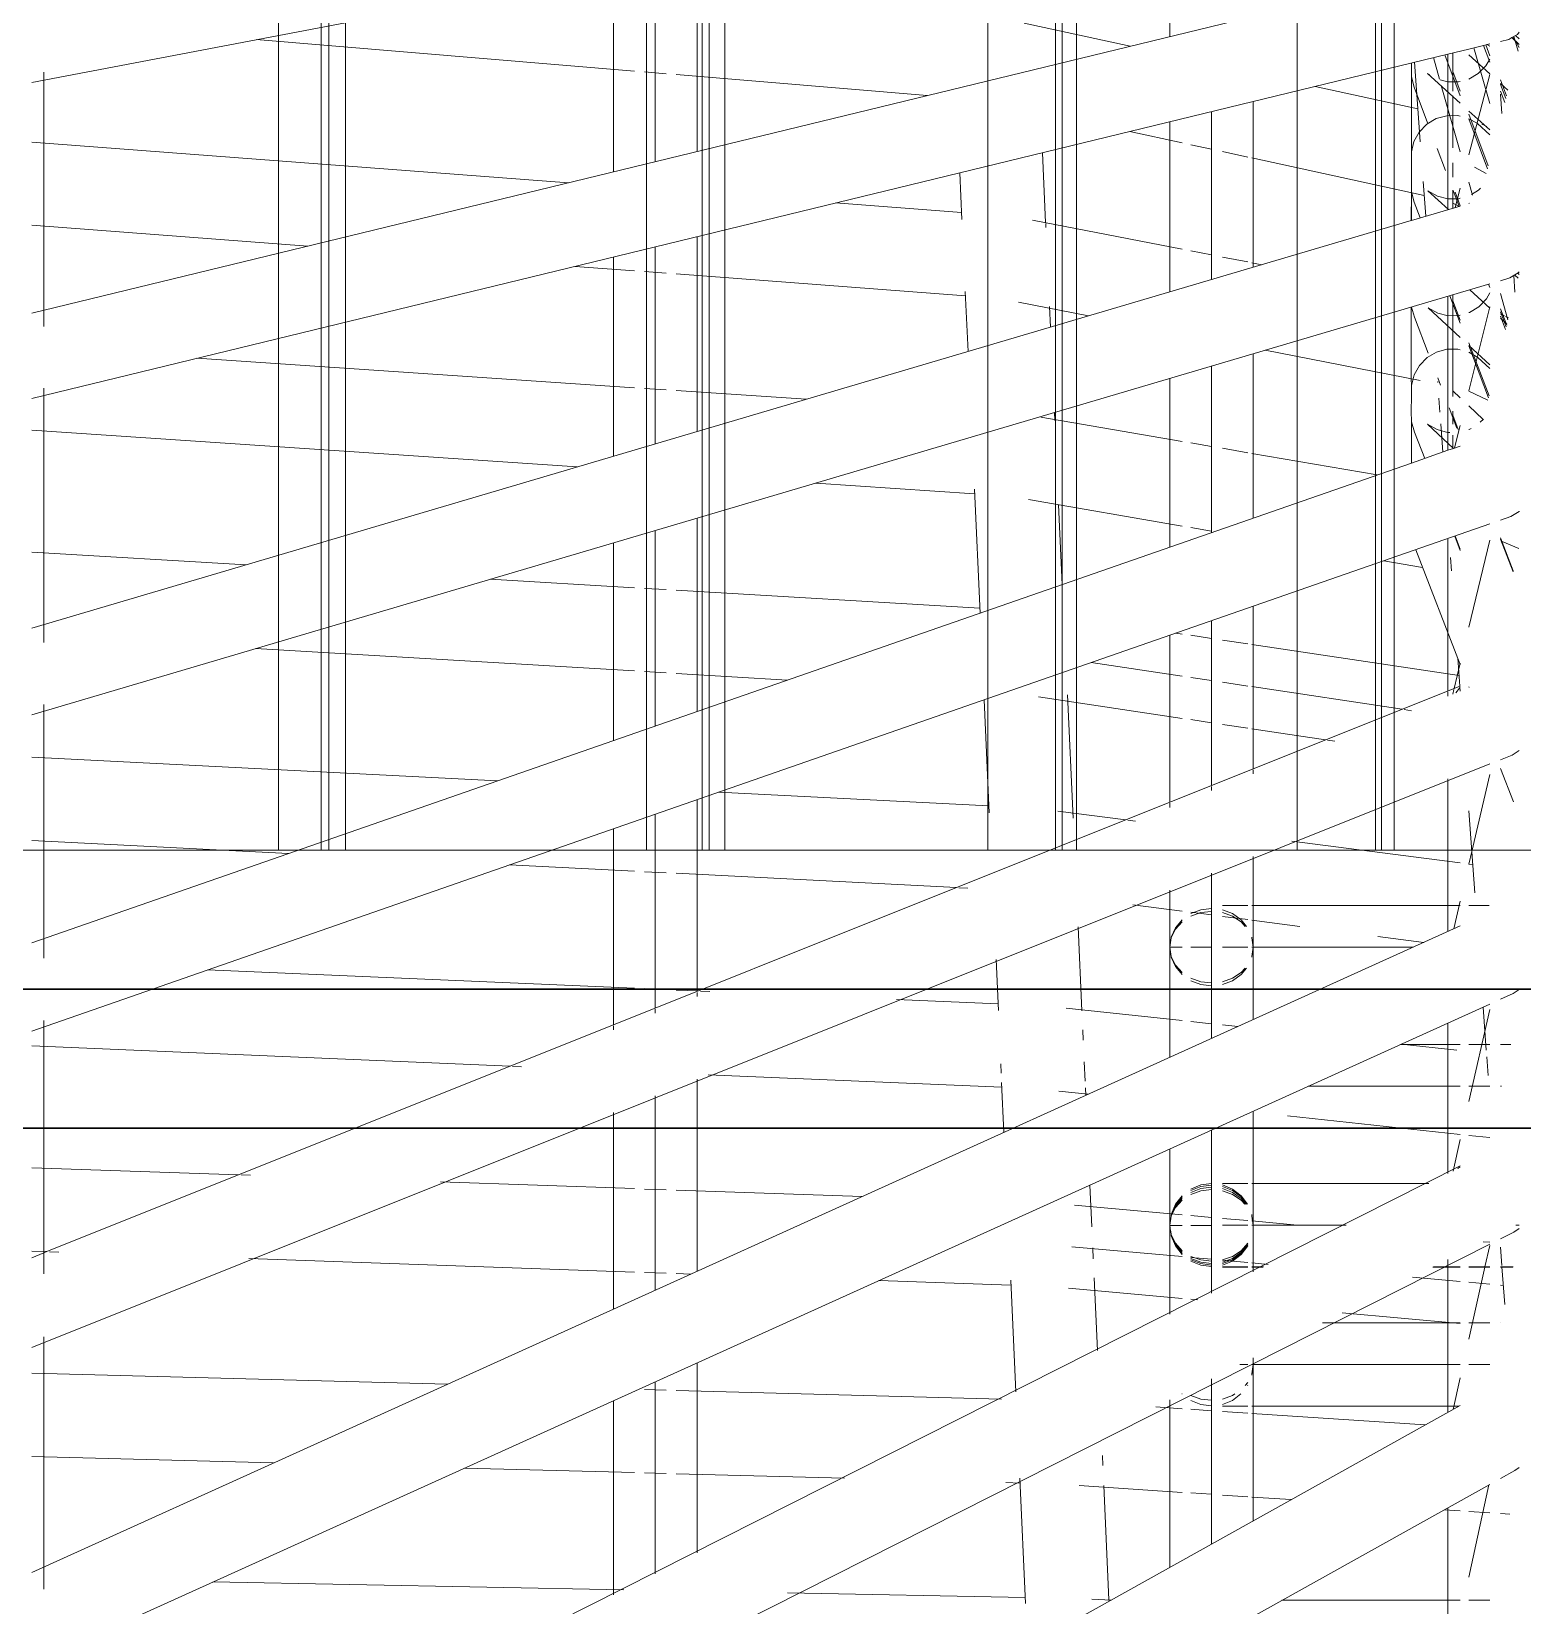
# Model space of a CAD drawing. Header units: millimetres. Extents: x 886808 to 1650903, y -1008069 to 230892.
# Drawn here: x 1049547 to 1050083, y -407954 to -407388 of the extents above; entities that cross this region are included whole.
import ezdxf

# ---------------------------------------------------------------- set-up
doc = ezdxf.new("R2010")
doc.units = ezdxf.units.MM
doc.linetypes.add('CENTER', pattern=[2, 1.25, -0.25, 0.25, -0.25])
doc.layers.get('0').update_dxf_attribs({"lineweight": 0})
for name, color, linetype, lineweight in [('0.NETMANHNHAT-0.05', 251, 'Continuous', 0), ('8l NET TO', 8, 'Continuous', 9), ('A-Wall', 113, 'Continuous', 30), ('A_Dim', 8, 'Continuous', 5)]:
    doc.layers.add(name, color=color, linetype=linetype, lineweight=lineweight)

# ---------------------------------------------------------------- blocks, each defined once
blk = doc.blocks.new('A$C14C457CE')
for p, q in [((8875.8, 2075.93), (9371.71, 2170.51)), ((8875.8, 1993), (9389.39, 2117.84)), ((9100, 2118.83), (9100, 2047.49)), ((9115, 2121.7), (9115, 2051.14)), ((9085, 2115.97), (9085, 2043.85)), ((9285, 2115.11), (9285, 2092.46)), ((9270.72, 2088.99), (9232.57, 2097.28)), ((9409.93, 2093.27), (9410.61, 2094)), ((9092.5, 2080.07), (8956.52, 2091.47)), ((9385, 2086.16), (9392.5, 2087.98)), ((9392.5, 2087.98), (9397.79, 2089.27)), ((9394.3, 2088.42), (9400, 2068.38)), ((9397.79, 2089.27), (9400, 2089.81)), ((9397.79, 2089.27), (9400, 2083.32)), ((9398.55, 2089.46), (9400, 2085.59)), ((9400, 2088.98), (9399.02, 2089.57)), ((9403.88, 2090.75), (9406.86, 2091.47)), ((9406.86, 2091.47), (9407.9, 2092.09)), ((9407.9, 2092.09), (9408.47, 2092.42)), ((9410.61, 2089.64), (9407.9, 2092.09)), ((9408.47, 2092.42), (9409.28, 2092.89)), ((9410.53, 2088.56), (9408.47, 2092.42)), ((9408.67, 2092.53), (9410.18, 2087.21)), ((9409.28, 2092.89), (9409.93, 2093.27)), ((9410.61, 2091.7), (9409.28, 2092.89)), ((8875.8, 1962.39), (9385, 2086.16)), ((9371.85, 2081.86), (9371.85, 2082.97)), ((9374.78, 2058.27), (9372.97, 2083.24)), ((9379.77, 2084.89), (9381.98, 2077.1)), ((9383.88, 2085.89), (9389.39, 2071.15)), ((9385, 2064.03), (9385, 2086.16)), ((9386.71, 2086.58), (9386.71, 2079.91)), ((9386.71, 2086.58), (9386.71, 2072.81)), ((9400, 2079.07), (9392.5, 2085.87)), ((9398.66, 2081.94), (9400, 2084.3)), ((8880.19, 1988.19), (8880.19, 2079.7)), ((9103.88, 2079.12), (9096.12, 2079.77)), ((9197.74, 2071.25), (9107.5, 2078.82)), ((9371.83, 2077.99), (9371.85, 2081.86)), ((9371.83, 2077.99), (9372.82, 2074.25)), ((9371.85, 2077.91), (9371.84, 2067.02)), ((9377.64, 2079.15), (9378.43, 2078.7)), ((9389.39, 2068.51), (9377.64, 2079.15)), ((9382.23, 2076.87), (9384.83, 2076.17)), ((9386.71, 2079.91), (9389.39, 2072.8)), ((9400, 2078.83), (9392.5, 2049.92)), ((9392.52, 2077.19), (9395.9, 2079.16)), ((9395.9, 2079.16), (9398.66, 2081.94)), ((9403.88, 2076.87), (9406.03, 2071.19)), ((9374.18, 2066.51), (9337.21, 2074.55)), ((9372.82, 2074.25), (9377.64, 2061.47)), ((9382.6, 2074.92), (9389.39, 2051.03)), ((9384.83, 2076.17), (9388.75, 2076.17)), ((9386.71, 2071.2), (9386.71, 2052.43)), ((9388.75, 2076.17), (9389.39, 2076.35)), ((9406.54, 2073.15), (9403.88, 2075.56)), ((9403.88, 2075.22), (9405.77, 2070.19)), ((9403.88, 2072.85), (9405.4, 2068.76)), ((9404.38, 2064.86), (9403.88, 2071.77)), ((9300, 2065.5), (9300, 2005.13)), ((9300, 2065.5), (9300, 2005.13)), ((9315, 2009.56), (9315, 2069.15)), ((9371.84, 2067.02), (9371.85, 2051.08)), ((9400, 2058.9), (9392.5, 2065.7)), ((9285, 2000.7), (9285, 2061.85)), ((9377.4, 2060.97), (9374.67, 2058.16)), ((9380.76, 2062.97), (9377.4, 2060.97)), ((9384.53, 2064.03), (9380.76, 2062.97)), ((9388.44, 2064.07), (9384.53, 2064.03)), ((9384.98, 2034.15), (9385, 2064.03)), ((9389.39, 2063.82), (9388.44, 2064.07)), ((9392.5, 2064.57), (9399.5, 2046.02)), ((9395.45, 2061.28), (9392.5, 2062.94)), ((9392.5, 2062.85), (9399.21, 2044.92)), ((9395.66, 2061.16), (9395.45, 2061.28)), ((9400, 2057.18), (9395.66, 2061.16)), ((9398.04, 2060.62), (9397.14, 2061)), ((9398.91, 2060.15), (9398.04, 2060.62)), ((9068.75, 2039.9), (8875.8, 2054.46)), ((9289.39, 2054.27), (9270.6, 2058.35)), ((9371.83, 2051), (9372.77, 2054.74)), ((9374.67, 2058.16), (9372.77, 2054.74)), ((9375.05, 2054.61), (9374.8, 2058.05)), ((9240.34, 2025.57), (9239.19, 2050.72)), ((9300, 2051.96), (9292.5, 2053.59)), ((9312.99, 2049.14), (9303.88, 2051.12)), ((9376.45, 2035.35), (9314.49, 2048.82)), ((9371.83, 2051), (9371.83, 2050.91)), ((9371.83, 2050.91), (9371.87, 2046.99)), ((9371.85, 2050.89), (9371.85, 2048.94)), ((9381.12, 2052.25), (9384.11, 2044.33)), ((9210.26, 2026.74), (9209.49, 2043.5)), ((9371.83, 2040.5), (9371.87, 2046.99)), ((9386.71, 2047.12), (9386.71, 2041.95)), ((9386.71, 2047.12), (9386.71, 2041.95)), ((9398.77, 2043.22), (9394.54, 2045.49)), ((9371.83, 2040.5), (9371.85, 2036.63)), ((9376.99, 2027.88), (9376.09, 2040.31)), ((9377.76, 2037.06), (9381.18, 2035.13)), ((9385.15, 2030.29), (9377.76, 2037.06)), ((9386.71, 2037.26), (9386.71, 2030.75)), ((9386.82, 2037.16), (9388.98, 2031.42)), ((9389.39, 2037.95), (9387.59, 2031.01)), ((9392.5, 2040.11), (9393.84, 2035.41)), ((9393.48, 2035.74), (9396.02, 2037.25)), ((9396.02, 2037.25), (9396.7, 2037.95)), ((9210.14, 2029.22), (9164.83, 2032.64)), ((9371.81, 2026.35), (9371.82, 2036.36)), ((9371.82, 2036.36), (9371.87, 2036.56)), ((9371.82, 2036.36), (9371.87, 2026.36)), ((9371.85, 2036.63), (9372.88, 2032.9)), ((9371.87, 2026.36), (9389.39, 2031.54)), ((9372.88, 2032.9), (9375.02, 2027.29)), ((9381.18, 2035.13), (9384.98, 2034.15)), ((9384.98, 2034.15), (9387.94, 2034.18)), ((9385, 2030.42), (9384.98, 2034.15)), ((9389.05, 2031.44), (9386.61, 2032.75)), ((9387.56, 2036.48), (9389.39, 2031.65)), ((9387.94, 2034.18), (9388.42, 2034.19)), ((9388.42, 2034.19), (9388.89, 2034.19)), ((9388.89, 2034.19), (9389.39, 2034.33)), ((9392.5, 2032.46), (9392.74, 2032.53)), ((8875.8, 1879.81), (9371.81, 2026.35)), ((9289.39, 2016.02), (9235.59, 2026.49)), ((9371.81, 2026.35), (9371.87, 2026.36)), ((9385, 2030.24), (9385, 2030.42)), ((8975.07, 2017.13), (8875.8, 2024.62)), ((9115, 2020.53), (9115, 1950.48)), ((9240.42, 2023.82), (9240.36, 2025.21)), ((9100, 2016.88), (9100, 1946.04)), ((9300, 2013.96), (9292.5, 2015.42)), ((9092.5, 2008.26), (9071.15, 2009.87)), ((9085, 2013.24), (9085, 1941.61)), ((9312.99, 2011.43), (9303.88, 2013.21)), ((9318.02, 2010.45), (9314.49, 2011.14)), ((8875.8, 1848.68), (9400, 2003.55)), ((9103.88, 2007.4), (9096.12, 2007.99)), ((9211.52, 1999.27), (9107.5, 2007.13)), ((9399.55, 2003.41), (9400, 2002.22)), ((9403.88, 2004.69), (9407.26, 2005.69)), ((9407.26, 2005.69), (9410.26, 2007.51)), ((9409.05, 2000.61), (9408.62, 2006.52)), ((9410.28, 2005.57), (9409.01, 2006.75)), ((9410.61, 2006.93), (9410.09, 2007.41)), ((9410.26, 2007.51), (9410.61, 2007.91)), ((9212.44, 1979.26), (9211.45, 2000.85)), ((9385, 1943.74), (9385, 1999.12)), ((9385.66, 1999.31), (9389.39, 1989.48)), ((9386.71, 1999.62), (9386.71, 1963.03)), ((9386.71, 1999.62), (9386.71, 1997.51)), ((9386.71, 1997.51), (9389.39, 1990.5)), ((9400, 1994.78), (9392.83, 2001.43)), ((9396.12, 1995.33), (9398.82, 1998.16)), ((9398.82, 1998.16), (9400, 2000.32)), ((9403.88, 2000.09), (9406.57, 1990.64)), ((9255.7, 1992.04), (9230.53, 1996.94)), ((9242.07, 1988.02), (9241.73, 1995.45)), ((9371.8, 1969.45), (9371.8, 1995.21)), ((9371.88, 1995.24), (9372.94, 1991.57)), ((9377.86, 1994.98), (9381.3, 1993.08)), ((9389.39, 1984.29), (9377.86, 1994.98)), ((9381.3, 1993.08), (9385.11, 1992.13)), ((9385.11, 1992.13), (9389.02, 1992.21)), ((9389.02, 1992.21), (9389.39, 1992.32)), ((9400, 1995.32), (9392.5, 1965.13)), ((9392.5, 1993.22), (9392.78, 1993.3)), ((9392.78, 1993.3), (9396.12, 1995.33)), ((9403.88, 1994.57), (9406.1, 1988.76)), ((9403.88, 1993.55), (9405.95, 1988.13)), ((9405.26, 1992.04), (9403.88, 1992.69)), ((9403.88, 1991.94), (9405.7, 1987.13)), ((9406.74, 1991.34), (9405.71, 1991.82)), ((9372.94, 1991.57), (9377.86, 1978.71)), ((9406.17, 1989.05), (9403.88, 1991.18)), ((9392.5, 1982.39), (9399.79, 1963.35)), ((9400, 1974.44), (9392.5, 1981.4)), ((9392.5, 1981.31), (9399.61, 1962.62)), ((9092.5, 1966.24), (8935.17, 1976.82)), ((9315, 1919.39), (9315, 1978.44)), ((9374.94, 1968.84), (9319.22, 1979.68)), ((9377.49, 1977.04), (9374.74, 1974.25)), ((9380.86, 1979.02), (9377.49, 1977.04)), ((9384.64, 1980.05), (9380.86, 1979.02)), ((9385, 1980.05), (9384.64, 1980.05)), ((9388.55, 1980.06), (9385, 1980.05)), ((9389.39, 1979.84), (9388.55, 1980.06)), ((9395.75, 1977.09), (9392.5, 1978.96)), ((9400, 1973.11), (9395.75, 1977.09)), ((9285, 1908.96), (9285, 1969.57)), ((9300, 1974), (9300, 1914.18)), ((9300, 1974), (9300, 1914.18)), ((9371.82, 1967.04), (9371.8, 1969.45)), ((9372.81, 1970.84), (9371.82, 1967.04)), ((9374.74, 1974.25), (9372.81, 1970.84)), ((9381.3, 1969.74), (9382.28, 1967.18)), ((8880.19, 1874.69), (8880.19, 1966.05)), ((9103.88, 1965.48), (9096.12, 1966)), ((9154.3, 1962.09), (9107.5, 1965.23)), ((9371.82, 1967.04), (9371.85, 1963.1)), ((9381.33, 1968.08), (9381.3, 1968.45)), ((9389.39, 1962.59), (9386.71, 1965.11)), ((9386.71, 1965.11), (9386.71, 1963.03)), ((9399.38, 1961.71), (9392.5, 1964.97)), ((9371.8, 1957.82), (9371.85, 1963.1)), ((9371.8, 1957.82), (9371.89, 1953.96)), ((9382.1, 1957.4), (9381.74, 1962.47)), ((9385.4, 1959.03), (9388.22, 1951.66)), ((9386.71, 1957.81), (9386.71, 1956.31)), ((9386.71, 1957.81), (9386.71, 1953.08)), ((9397.67, 1954.83), (9392.5, 1959.68)), ((9289.39, 1946.95), (9238.61, 1955.69)), ((9243.61, 1954.46), (9243.48, 1957.31)), ((9371.89, 1953.96), (9371.82, 1939.16)), ((9371.89, 1953.96), (9371.85, 1939.17)), ((9371.89, 1953.96), (9372.99, 1950.25)), ((9377.67, 1953.13), (9381.08, 1951.17)), ((9386.96, 1944.42), (9377.67, 1953.13)), ((9383.14, 1943.09), (9382.41, 1953.21)), ((9386.71, 1956.31), (9388.66, 1951.25)), ((9389.39, 1952.63), (9387.39, 1944.57)), ((9396.55, 1953.8), (9397.71, 1954.98)), ((9071.91, 1937.74), (8875.8, 1950.93)), ((9372.99, 1950.25), (9376.63, 1940.83)), ((9381.08, 1951.17), (9384.87, 1950.16)), ((9384.87, 1950.16), (9385.65, 1950.16)), ((9386.71, 1949.17), (9386.71, 1944.33)), ((9392.5, 1951.18), (9392.56, 1951.2)), ((9392.56, 1951.2), (9393.3, 1951.63)), ((9300, 1945.12), (9292.5, 1946.41)), ((9312.99, 1942.88), (9303.88, 1944.45)), ((9359.5, 1934.87), (9314.49, 1942.62)), ((9371.85, 1939.17), (9385, 1943.74)), ((9385, 1943.74), (9386.96, 1944.42)), ((9386.96, 1944.42), (9389.39, 1945.27)), ((8875.8, 1766.64), (9371.82, 1939.16)), ((9371.82, 1939.16), (9371.85, 1939.17)), ((9214.79, 1928.14), (9157.73, 1931.97)), ((9216.77, 1885.23), (9214.72, 1929.77)), ((9289.39, 1916.52), (9234.19, 1926.03)), ((9246.33, 1895.51), (9245.01, 1924.17)), ((9115, 1919.35), (9115, 1849.83)), ((9403.88, 1918.62), (9407.65, 1919.93)), ((9407.65, 1919.93), (9410.56, 1921.76)), ((9410.56, 1921.76), (9410.61, 1921.81)), ((8875.8, 1734.96), (9400, 1917.27)), ((9100, 1914.92), (9100, 1844.62)), ((9300, 1914.7), (9292.5, 1915.99)), ((9387.4, 1912.88), (9389.39, 1907.7)), ((9387.55, 1912.94), (9389.39, 1908.19)), ((8952.86, 1902.57), (8875.8, 1907.12)), ((9085, 1910.49), (9085, 1839.4)), ((9373.39, 1908.01), (9389.39, 1866.73)), ((9385, 1857.25), (9385, 1912.05)), ((9400, 1911.41), (9392.5, 1880.14)), ((9403.88, 1912.29), (9408.49, 1900.4)), ((9403.88, 1911.76), (9408.4, 1900.03)), ((9410.42, 1908.46), (9404.51, 1910.91)), ((9375.86, 1901.63), (9361.93, 1904.03)), ((9386.24, 1900.42), (9385.9, 1905.15)), ((9092.5, 1894.33), (9040.67, 1897.39)), ((9103.88, 1893.66), (9096.12, 1894.11)), ((9216.68, 1887), (9107.5, 1893.44)), ((9315, 1829.24), (9315, 1887.7)), ((9300, 1882.49), (9300, 1823.24)), ((9300, 1882.49), (9300, 1823.24)), ((9285, 1817.24), (9285, 1877.27)), ((9289.39, 1877.7), (9287.2, 1878.03)), ((9300, 1876.11), (9292.5, 1877.24)), ((9312.99, 1874.16), (9303.88, 1875.53)), ((9388.97, 1862.73), (9314.49, 1873.93)), ((9092.5, 1864.42), (8956.29, 1872.46)), ((9289.39, 1862.54), (9256.76, 1867.45)), ((9389.25, 1858.95), (9388.52, 1868.98)), ((9103.88, 1863.74), (9096.12, 1864.2)), ((9147.58, 1861.16), (9107.5, 1863.53)), ((9300, 1860.95), (9292.5, 1862.08)), ((9389.39, 1867.19), (9387.22, 1858.14)), ((8881.28, 1655.69), (9389.25, 1858.95)), ((9312.99, 1858.99), (9303.88, 1860.36)), ((9368.49, 1850.65), (9314.49, 1858.77)), ((9385, 1855.41), (9385, 1856.87)), ((9387.12, 1857.72), (9386.73, 1856.1)), ((9389.15, 1858.2), (9387.81, 1856.54)), ((9389.39, 1858.36), (9389.15, 1858.2)), ((9389.25, 1858.95), (9389.39, 1859.01)), ((9389.38, 1857.16), (9389.28, 1858.58)), ((9392.5, 1858.72), (9392.6, 1858.45)), ((8880.19, 1761.2), (8880.19, 1852.39)), ((9220.07, 1813.45), (9218.2, 1854.04)), ((9289.39, 1847.38), (9237.83, 1855.14)), ((9250.19, 1811.54), (9248.15, 1855.85)), ((9371.84, 1850.14), (9369.19, 1850.54)), ((9300, 1845.79), (9292.5, 1846.91)), ((9312.99, 1843.83), (9303.88, 1845.2)), ((9340.95, 1839.63), (9314.49, 1843.61)), ((9344.3, 1839.12), (9341.65, 1839.52)), ((9043.24, 1824.88), (8875.8, 1833.4)), ((9403.88, 1832.52), (9408.02, 1834.18)), ((9408.02, 1834.18), (9410.61, 1835.86)), ((8875.8, 1621.21), (9400, 1830.97)), ((9315, 1827.4), (9315, 1828.86)), ((9403.88, 1829.37), (9408.52, 1817.41)), ((9300, 1822.86), (9300, 1821.4)), ((9300, 1822.86), (9300, 1821.4)), ((9385, 1770.79), (9385, 1825.68)), ((9400, 1827.17), (9393.56, 1799.53)), ((9115, 1818.15), (9115, 1749.21)), ((9219.96, 1815.88), (9122.72, 1820.83)), ((9285, 1815.39), (9285, 1816.85)), ((9100, 1812.93), (9100, 1743.21)), ((9269.19, 1810.91), (9244.68, 1814.07)), ((9272.67, 1810.46), (9269.92, 1810.82)), ((9394.64, 1784.61), (9392.5, 1814.14)), ((9085, 1807.71), (9085, 1737.21)), ((8968.15, 1798.76), (8875.8, 1803.46)), ((9389.39, 1795.41), (9328.86, 1803.22)), ((9393.56, 1799.53), (9392.5, 1795.01)), ((9092.5, 1792.43), (9047.63, 1794.72)), ((9315, 1774.77), (9315, 1797.67)), ((9393.9, 1794.83), (9392.5, 1795.01)), ((9392.5, 1795.01), (9392.5, 1794.98)), ((9103.88, 1791.85), (9096.12, 1792.25)), ((9208.28, 1786.54), (9107.5, 1791.67)), ((9300, 1791.67), (9300, 1732.32)), ((9300, 1791.67), (9300, 1732.32)), ((9212.36, 1786.33), (9209.13, 1786.49)), ((9285, 1778.63), (9285, 1785.67)), ((9289.39, 1778.07), (9271.71, 1780.35)), ((9285, 1765.11), (9285, 1778.63)), ((9292.5, 1777.17), (9296.12, 1778.56)), ((9300, 1776.7), (9292.5, 1777.67)), ((9292.5, 1776.25), (9296.12, 1777.53)), ((9296.12, 1778.56), (9300, 1779.04)), ((9296.12, 1777.53), (9300, 1777.97)), ((9300, 1780.11), (9300, 1779.04)), ((9300, 1779.04), (9300, 1777.97)), ((9300, 1777.97), (9300, 1776.7)), ((9303.88, 1780.11), (9312.99, 1780.11)), ((9303.88, 1778.56), (9307.5, 1777.17)), ((9303.88, 1777.53), (9307.5, 1776.25)), ((9307.5, 1777.17), (9310.61, 1774.96)), ((9314.49, 1780.11), (9389.39, 1780.11)), ((9389.39, 1781.64), (9387.09, 1771.73)), ((9392.5, 1780.11), (9399.83, 1780.11)), ((8875.8, 1540.37), (9389.39, 1772.77)), ((9253.38, 1742.21), (9251.99, 1772.46)), ((9285.51, 1768.72), (9287.01, 1772.07)), ((9285.51, 1768.44), (9287.01, 1771.54)), ((9287.01, 1772.07), (9289.39, 1774.96)), ((9287.01, 1771.54), (9289.39, 1774.21)), ((9300, 1765.11), (9300, 1776.7)), ((9312.99, 1775.03), (9303.88, 1776.2)), ((9307.5, 1776.25), (9310.61, 1774.21)), ((9310.61, 1774.96), (9312.55, 1772.61)), ((9310.61, 1774.21), (9312.03, 1772.61)), ((9331.72, 1772.61), (9314.49, 1774.83)), ((9315, 1774.77), (9315, 1765.11)), ((9285, 1765.11), (9285.51, 1768.44)), ((9285.51, 1768.44), (9285.51, 1768.72)), ((9314.49, 1768.72), (9314.49, 1768.44)), ((9314.49, 1768.44), (9315, 1765.11)), ((9376.32, 1766.86), (9359.77, 1768.99)), ((9223.34, 1742.37), (9222.5, 1760.66)), ((9285.51, 1761.78), (9285, 1765.11)), ((9285, 1739.23), (9285, 1765.11)), ((9285, 1765.11), (9289.39, 1765.11)), ((9287.01, 1758.68), (9285.51, 1761.78)), ((9285.51, 1761.51), (9285.51, 1761.78)), ((9287.01, 1758.15), (9285.51, 1761.51)), ((9300, 1765.11), (9292.5, 1765.11)), ((9300, 1752.25), (9300, 1765.11)), ((9303.88, 1765.11), (9312.99, 1765.11)), ((9303.88, 1765.11), (9312.99, 1765.11)), ((9315, 1765.11), (9314.49, 1765.11)), ((9315, 1765.11), (9314.49, 1761.78)), ((9314.49, 1765.11), (9372.46, 1765.11)), ((9314.49, 1761.78), (9314.49, 1761.51)), ((9315, 1765.11), (9315, 1750.11)), ((9092.5, 1750.36), (8939, 1756.94)), ((9289.39, 1756.02), (9287.01, 1758.68)), ((9289.39, 1755.26), (9287.01, 1758.15)), ((9310.61, 1756.02), (9307.5, 1753.97)), ((9310.61, 1755.26), (9307.5, 1753.05)), ((9312.03, 1757.61), (9310.61, 1756.02)), ((9312.55, 1757.61), (9310.61, 1755.26)), ((9103.88, 1749.87), (9096.12, 1750.21)), ((9115.42, 1749.38), (9107.5, 1749.72)), ((9115, 1748.83), (9115, 1747.37)), ((9119.58, 1749.2), (9116.28, 1749.34)), ((9296.12, 1752.69), (9292.5, 1753.97)), ((9296.12, 1751.66), (9292.5, 1753.05)), ((9300, 1752.25), (9296.12, 1752.69)), ((9300, 1751.18), (9296.12, 1751.66)), ((9300, 1752.25), (9300, 1751.18)), ((9300, 1750.11), (9300, 1751.18)), ((9307.5, 1753.97), (9303.88, 1752.69)), ((9307.5, 1753.05), (9303.88, 1751.66)), ((9303.88, 1750.11), (9312.99, 1750.11)), ((9314.49, 1750.11), (9339.31, 1750.11)), ((9315, 1739.11), (9315, 1750.11)), ((9403.88, 1746.4), (9408.38, 1748.44)), ((9408.38, 1748.44), (9410.61, 1749.95)), ((8875.8, 1507.45), (9400, 1744.65)), ((9100, 1742.83), (9100, 1741.37)), ((9223.23, 1744.76), (9186.69, 1746.33)), ((9289.39, 1738.75), (9247.73, 1743.25)), ((9398.74, 1728.1), (9397.62, 1743.57)), ((8880.19, 1647.73), (8880.19, 1738.72)), ((9285, 1725.54), (9285, 1739.23)), ((9300, 1737.61), (9292.5, 1738.42)), ((9309.43, 1736.59), (9303.88, 1737.19)), ((9385, 1683.71), (9385, 1737.86)), ((9400, 1742.66), (9392.5, 1709.66)), ((9085, 1736.82), (9085, 1735.37)), ((9253.86, 1731.73), (9253.69, 1735.35)), ((9047.79, 1722.32), (8875.8, 1729.69)), ((9367.87, 1730.11), (9389.39, 1730.11)), ((9388.14, 1728.1), (9368.19, 1730.25)), ((9392.5, 1730.11), (9400, 1730.11)), ((9403.88, 1730.11), (9407.6, 1730.11)), ((9051.95, 1722.14), (9048.66, 1722.28)), ((9224.37, 1719.88), (9224.22, 1723.15)), ((9254.54, 1717), (9254.22, 1723.89)), ((9399.41, 1718.99), (9398.92, 1725.72)), ((9115, 1717.64), (9115, 1648.61)), ((9224.61, 1714.75), (9119.06, 1719.27)), ((9225.35, 1698.55), (9224.53, 1716.49)), ((9254.77, 1711.86), (9254.65, 1714.52)), ((9334.72, 1715.11), (9389.39, 1715.11)), ((9392.5, 1715.11), (9400, 1715.11)), ((9403.88, 1715.11), (9404.19, 1715.11)), ((9100, 1711.64), (9100, 1641.82)), ((9255.6, 1712.23), (9245.1, 1713.36)), ((9085, 1705.64), (9085, 1635.04)), ((9315, 1648.37), (9315, 1706.19)), ((9389.39, 1697.8), (9327.24, 1704.5)), ((9300, 1699.4), (9300, 1640.8)), ((9300, 1699.4), (9300, 1665.11)), ((9303.88, 1700.11), (9312.99, 1700.11)), ((9314.49, 1700.11), (9389.39, 1700.11)), ((9392.5, 1700.11), (9400, 1700.11)), ((9285, 1669.33), (9285, 1692.61)), ((9389.39, 1695.99), (9386.81, 1684.63)), ((9400, 1696.66), (9392.5, 1697.46)), ((8875.8, 1427.27), (9389.39, 1686.56)), ((8950.18, 1683.26), (8875.8, 1685.85)), ((8954.42, 1683.11), (8951.06, 1683.23)), ((9092.5, 1678.31), (9022.77, 1680.73)), ((9388.62, 1685.65), (9388.49, 1685.47)), ((9389.39, 1686.19), (9388.62, 1685.65)), ((9103.88, 1677.91), (9096.12, 1678.18)), ((9174.33, 1675.46), (9107.5, 1677.78)), ((9256.95, 1664.55), (9256.26, 1679.6)), ((9287.01, 1672.68), (9289.39, 1675.77)), ((9287.01, 1672.4), (9289.39, 1675.37)), ((9292.5, 1678.14), (9296.12, 1679.63)), ((9292.5, 1677.65), (9296.12, 1679.09)), ((9292.5, 1676.96), (9296.12, 1678.32)), ((9292.5, 1676.25), (9296.12, 1677.53)), ((9296.12, 1679.63), (9300, 1680.14)), ((9296.12, 1679.09), (9300, 1679.58)), ((9296.12, 1678.32), (9300, 1678.79)), ((9296.12, 1677.53), (9300, 1677.97)), ((9300, 1680.22), (9300, 1680.14)), ((9300, 1680.14), (9300, 1679.58)), ((9300, 1679.58), (9300, 1678.79)), ((9300, 1677.97), (9300, 1678.79)), ((9300, 1667.99), (9300, 1677.97)), ((9312.99, 1680.22), (9303.88, 1680.22)), ((9303.88, 1680.11), (9312.99, 1680.11)), ((9303.88, 1679.63), (9307.5, 1678.14)), ((9303.88, 1679.09), (9307.5, 1677.65)), ((9303.88, 1678.32), (9307.5, 1676.96)), ((9303.88, 1677.53), (9307.5, 1676.25)), ((9307.5, 1678.14), (9310.61, 1675.77)), ((9307.5, 1677.65), (9310.61, 1675.37)), ((9307.5, 1676.96), (9310.61, 1674.78)), ((9307.5, 1676.25), (9310.61, 1674.21)), ((9310.61, 1675.77), (9312.96, 1672.72)), ((9310.61, 1675.37), (9312.73, 1672.72)), ((9378.08, 1680.22), (9314.49, 1680.22)), ((9314.49, 1680.11), (9377.87, 1680.11)), ((9289.39, 1668.94), (9250.66, 1672.41)), ((9285, 1665.22), (9285, 1669.33)), ((9285.51, 1668.93), (9287.01, 1672.4)), ((9285.51, 1668.65), (9287.01, 1671.95)), ((9285.51, 1668.44), (9287.01, 1671.54)), ((9285.51, 1669.08), (9285.59, 1669.28)), ((9285.59, 1669.28), (9287.01, 1672.68)), ((9287.01, 1671.95), (9289.39, 1674.78)), ((9287.01, 1671.54), (9289.39, 1674.21)), ((9310.61, 1674.78), (9312.34, 1672.72)), ((9310.61, 1674.21), (9311.94, 1672.72)), ((9285, 1665.22), (9285.51, 1668.44)), ((9285.01, 1665.16), (9285, 1665.22)), ((9285, 1665.11), (9285.01, 1665.16)), ((9285, 1665.11), (9285, 1639.22)), ((9285, 1665.11), (9289.39, 1665.11)), ((9285.14, 1664.19), (9285, 1665.11)), ((9285.17, 1663.93), (9285.14, 1664.19)), ((9285.31, 1662.96), (9285.17, 1663.93)), ((9285.51, 1668.93), (9285.51, 1669.08)), ((9285.51, 1668.65), (9285.51, 1668.93)), ((9285.51, 1668.44), (9285.51, 1668.65)), ((9300, 1667.99), (9292.5, 1668.66)), ((9300, 1665.11), (9292.5, 1665.11)), ((9300, 1667.99), (9300, 1665.11)), ((9300, 1665.22), (9300, 1640.8)), ((9300, 1652.25), (9300, 1665.11)), ((9300, 1665.11), (9300, 1640.8)), ((9312.99, 1666.82), (9303.88, 1667.64)), ((9312.99, 1665.22), (9303.88, 1665.22)), ((9314.49, 1668.44), (9314.49, 1669.08)), ((9314.49, 1668.44), (9315, 1665.22)), ((9330.9, 1665.22), (9314.49, 1666.69)), ((9348.37, 1665.22), (9314.49, 1665.22)), ((9408.72, 1662.71), (9410.61, 1664.03)), ((9410.61, 1665.22), (9409.44, 1665.22)), ((9285.51, 1661.78), (9285.31, 1662.96)), ((9287.01, 1658.68), (9285.51, 1661.78)), ((9285.51, 1661.5), (9285.51, 1661.78)), ((9287.01, 1658.04), (9285.51, 1661.5)), ((9287.01, 1658.27), (9285.51, 1661.5)), ((9285.51, 1661.36), (9285.51, 1661.5)), ((9287.01, 1657.76), (9285.51, 1661.36)), ((9289.39, 1656.02), (9287.01, 1658.68)), ((9289.39, 1655.44), (9287.01, 1658.27)), ((9289.39, 1655.06), (9287.01, 1658.04)), ((9312.99, 1658.68), (9310.61, 1656.02)), ((9312.99, 1658.27), (9310.61, 1655.44)), ((9312.99, 1658.04), (9310.61, 1655.06)), ((9315, 1615.4), (9400, 1658.31)), ((9400, 1659.02), (9397.59, 1659.24)), ((9400, 1657.93), (9398.28, 1650.22)), ((9403.88, 1660.27), (9408.72, 1662.71)), ((8881.28, 1655.69), (8875.8, 1655.88)), ((8875.8, 1653.5), (8880.19, 1655.26)), ((8880.19, 1655.26), (8881.28, 1655.69)), ((8885.52, 1655.54), (8882.16, 1655.66)), ((9092.5, 1648.34), (8953.87, 1653.16)), ((9289.39, 1653.88), (9249.72, 1657.44)), ((9257.47, 1653.1), (9257.29, 1657.03)), ((9289.39, 1654.66), (9287.01, 1657.76)), ((9296.12, 1652.69), (9292.5, 1653.97)), ((9300, 1652.93), (9292.5, 1653.6)), ((9296.12, 1651.9), (9292.5, 1653.26)), ((9296.12, 1651.35), (9292.5, 1652.78)), ((9296.12, 1650.8), (9292.5, 1652.29)), ((9300, 1652.25), (9296.12, 1652.69)), ((9300, 1652.25), (9300, 1651.43)), ((9307.5, 1653.97), (9303.88, 1652.69)), ((9307.5, 1653.26), (9303.88, 1651.9)), ((9307.5, 1652.78), (9303.88, 1651.35)), ((9312.99, 1651.77), (9303.88, 1652.58)), ((9307.5, 1652.29), (9303.88, 1650.8)), ((9310.61, 1656.02), (9307.5, 1653.97)), ((9310.61, 1655.44), (9307.5, 1653.26)), ((9310.61, 1655.06), (9307.5, 1652.78)), ((9310.61, 1654.66), (9307.5, 1652.29)), ((9312.99, 1657.76), (9310.61, 1654.66)), ((9385, 1597.91), (9385, 1652.88)), ((9404.36, 1650.73), (9403.88, 1657.3)), ((9103.88, 1647.94), (9096.12, 1648.21)), ((9112.83, 1647.63), (9107.5, 1647.82)), ((9300, 1651.43), (9296.12, 1651.9)), ((9300, 1650.86), (9296.12, 1651.35)), ((9300, 1650.29), (9296.12, 1650.8)), ((9300, 1651.43), (9300, 1650.86)), ((9300, 1650.29), (9300, 1650.86)), ((9300, 1650.11), (9300, 1650.29)), ((9312.99, 1650.22), (9303.88, 1650.22)), ((9303.88, 1650.11), (9312.99, 1650.11)), ((9320.4, 1651.1), (9314.49, 1651.63)), ((9318.66, 1650.22), (9314.49, 1650.22)), ((9314.49, 1650.11), (9318.44, 1650.11)), ((9379.51, 1650.11), (9389.39, 1650.11)), ((9389.39, 1650.22), (9379.73, 1650.22)), ((9400, 1650.22), (9392.5, 1650.22)), ((9392.5, 1650.11), (9400, 1650.11)), ((9398.26, 1650.11), (9392.5, 1624.22)), ((9398.28, 1650.22), (9398.26, 1650.11)), ((9408.4, 1650.22), (9403.88, 1650.22)), ((9403.88, 1650.11), (9408.37, 1650.11)), ((9405.38, 1636.66), (9404.4, 1650.22)), ((9227.88, 1643.63), (9180.4, 1645.28)), ((9229.64, 1605.28), (9227.8, 1645.39)), ((9289.39, 1638.82), (9248.53, 1642.49)), ((9258.99, 1620.1), (9257.79, 1646.26)), ((9389.39, 1644.91), (9372.26, 1646.45)), ((9400, 1643.96), (9392.5, 1644.64)), ((9404.88, 1643.53), (9403.88, 1643.62)), ((9285, 1633.23), (9285, 1639.22)), ((9295.08, 1638.31), (9292.5, 1638.55)), ((9339.9, 1630.11), (9389.39, 1630.11)), ((9389.39, 1629.86), (9346.94, 1633.66)), ((9392.5, 1630.11), (9400, 1630.11)), ((9403.88, 1630.11), (9403.92, 1630.11)), ((8880.19, 1534.28), (8880.19, 1625.03)), ((9115, 1615.69), (9115, 1547.4)), ((9300, 1607.82), (9314.49, 1615.11)), ((9310.19, 1615.11), (9312.99, 1615.11)), ((9310.19, 1615.11), (9312.99, 1615.11)), ((9314.49, 1615.11), (9315, 1615.4)), ((9315, 1615.11), (9314.49, 1611.78)), ((9314.49, 1615.11), (9315, 1615.11)), ((9315, 1615.11), (9314.49, 1611.25)), ((9314.49, 1615.11), (9389.39, 1615.11)), ((9315, 1615.4), (9315, 1617.54)), ((9315, 1615.11), (9315, 1615.4)), ((9315, 1558.91), (9315, 1615.11)), ((9392.5, 1615.11), (9400, 1615.11)), ((9025.28, 1608.01), (8875.8, 1612.03)), ((8875.8, 1393.66), (9300, 1607.82)), ((9100, 1608.9), (9100, 1539.83)), ((9300, 1609.97), (9300, 1607.82)), ((9300, 1609.97), (9300, 1550.55)), ((9300, 1609.97), (9300, 1550.55)), ((9300, 1609.97), (9300, 1550.55)), ((9300, 1602.25), (9300, 1607.82)), ((9312.99, 1608.68), (9312.03, 1607.61)), ((9312.99, 1607.65), (9312.96, 1607.61)), ((9389.39, 1610.26), (9386.88, 1598.96)), ((9085, 1602.11), (9085, 1532.26)), ((9103.88, 1605.9), (9096.12, 1606.11)), ((9224.47, 1602.67), (9107.5, 1605.81)), ((9285, 1542.19), (9285, 1602.39)), ((9289.39, 1604.56), (9289.36, 1604.6)), ((9296.12, 1602.69), (9292.5, 1603.97)), ((9296.12, 1600.69), (9292.5, 1602.19)), ((9300, 1602.25), (9296.12, 1602.69)), ((9300, 1600.19), (9300, 1602.25)), ((9307.5, 1603.97), (9303.88, 1602.69)), ((9307.5, 1602.19), (9303.88, 1600.69)), ((9308.31, 1604.5), (9307.5, 1603.97)), ((9310.54, 1604.5), (9307.5, 1602.19)), ((8875.8, 1314.18), (9389.39, 1600.36)), ((9289.39, 1599.21), (9279.94, 1599.84)), ((9300, 1598.5), (9292.5, 1599)), ((9300, 1600.19), (9296.12, 1600.69)), ((9300, 1600.19), (9300, 1600.11)), ((9303.88, 1600.11), (9312.99, 1600.11)), ((9312.99, 1597.63), (9303.88, 1598.24)), ((9314.49, 1600.11), (9388.94, 1600.11)), ((9376.82, 1593.36), (9314.49, 1597.53)), ((8962.74, 1579.71), (8875.8, 1582.05)), ((9260.89, 1578.76), (9260.73, 1582.42)), ((9092.5, 1576.23), (9031.43, 1577.87)), ((9103.88, 1575.92), (9096.12, 1576.13)), ((9168.08, 1574.2), (9107.5, 1575.83)), ((9233.14, 1529.17), (9231.07, 1574.29)), ((9403.88, 1574.11), (9409.04, 1576.99)), ((9409.04, 1576.99), (9410.61, 1578.12)), ((8875.8, 1279.86), (9400, 1571.95)), ((9231.15, 1572.5), (9226.07, 1572.64)), ((9289.39, 1569.14), (9252.34, 1571.62)), ((9263.12, 1530.45), (9261.22, 1571.6)), ((9300, 1568.43), (9292.5, 1568.93)), ((9312.99, 1567.56), (9303.88, 1568.17)), ((9328.65, 1566.52), (9314.49, 1567.46)), ((9399.74, 1571.81), (9392.5, 1538.67)), ((9389.39, 1562.45), (9383.65, 1562.84)), ((9385, 1511.51), (9385, 1563.59)), ((9400, 1561.74), (9392.5, 1562.25)), ((9407.21, 1561.26), (9403.88, 1561.48)), ((9088.73, 1534.14), (8940.97, 1536.94)), ((9233.04, 1531.4), (9147.59, 1533.02)), ((9263.87, 1530.42), (9256.9, 1530.74)), ((9263.14, 1530.01), (9263.12, 1530.45)), ((9325.3, 1530.33), (9389.39, 1530.33)), ((9392.5, 1530.33), (9400, 1530.33))]:
    blk.add_line(p, q)

msp = doc.modelspace()

# ---------------------------------------------------------------- linework, layer by layer
at = {"layer": '0.NETMANHNHAT-0.05', "transparency": 33554636}
for p, q in [((1049635.98, -407682.49), (1049635.98, -406782.49)), ((1049651.23, -406782.49), (1049651.23, -407682.49)), ((1049654, -407682.49), (1049654, -406782.49)), ((1049660.03, -406782.49), (1049660.03, -407682.49)), ((1049768.27, -407682.49), (1049768.27, -406782.49)), ((1049788.2, -406782.49), (1049788.2, -407682.49)), ((1049790.8, -407682.49), (1049790.8, -406782.49)), ((1049796.45, -406782.49), (1049796.45, -407682.49)), ((1049891.01, -407682.49), (1049891.01, -406782.49)), ((1049915.29, -406782.49), (1049915.29, -407682.49)), ((1049917.67, -407682.49), (1049917.67, -406782.49)), ((1049922.84, -406782.49), (1049922.84, -407682.49)), ((1050002.12, -407682.49), (1050002.12, -406782.49)), ((1050030.33, -406782.49), (1050030.33, -407682.49)), ((1050032.45, -407682.49), (1050032.45, -406782.49)), ((1050037.06, -406782.49), (1050037.06, -407682.49)), ((1049206.39, -407682.49), (1050381.39, -407682.49))]:
    msp.add_line(p, q, dxfattribs=at)
at = {"layer": '8l NET TO', "color": 251, "linetype": 'CENTER', "ltscale": 1000, "true_color": 0x636466, "transparency": 33554636}
msp.add_line((1013219.69, -407782.49), (1057280.58, -407782.49), dxfattribs=at)
at = {"layer": 'A-Wall', "transparency": 33554636}
for points in [[(1050406.39, -407782.49), (1048921.39, -407782.49), (1048921.39, -407732.49), (1050406.39, -407732.49)], [(1050406.39, -407782.49), (1048921.39, -407782.49), (1048921.39, -407982.49), (1050406.39, -407982.49)]]:
    msp.add_lwpolyline(points, close=True, dxfattribs=at)

# ---------------------------------------------------------------- block references
at = {"layer": 'A_Dim', "transparency": 33554636}
msp.add_blockref('A$C14C457CE', (1040671.39, -409482.49), dxfattribs=at)

doc.saveas('drawing.dxf')
